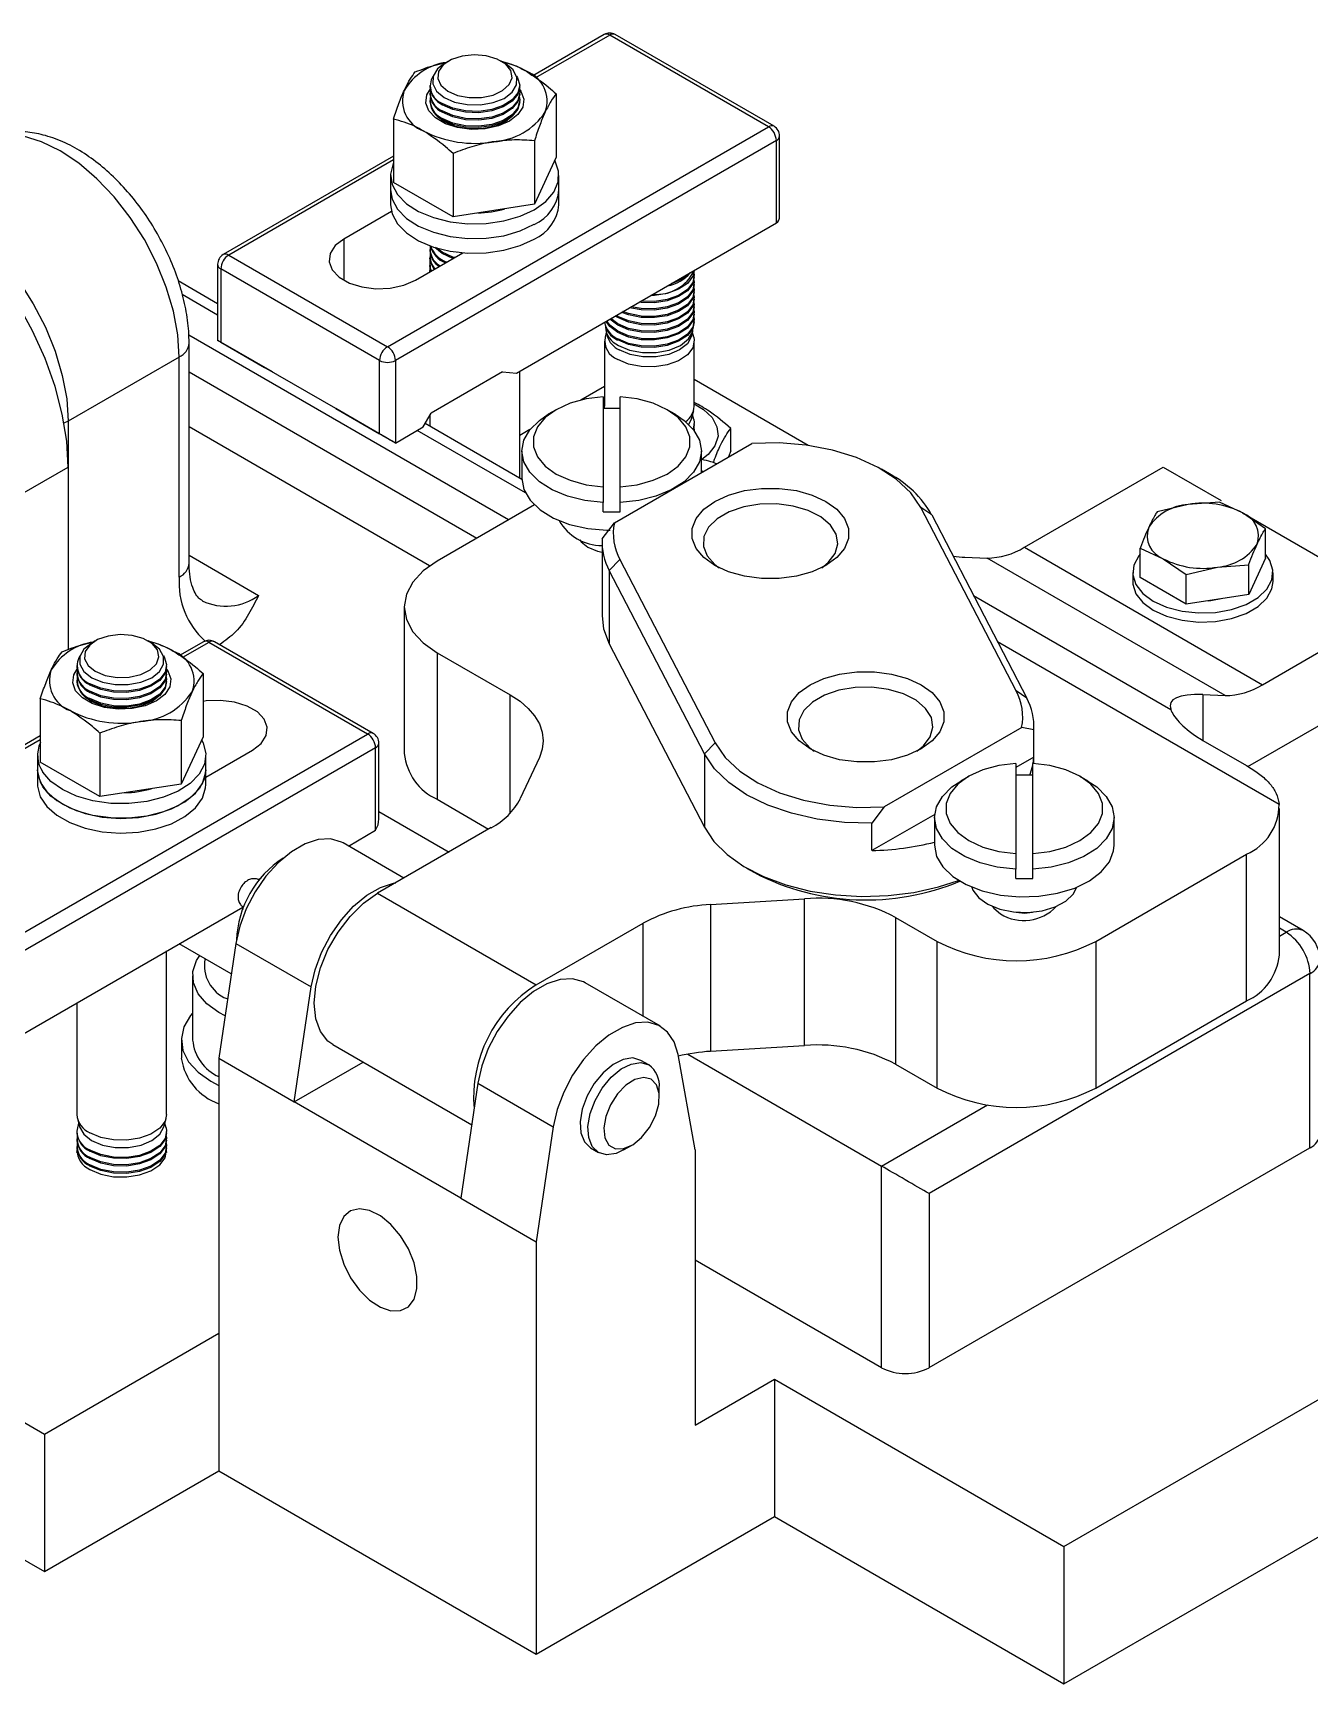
# Model space of a CAD drawing. Header units: millimetres. Extents: x 0 to 841, y 0 to 594.
# Drawn here: x 642.9 to 756.7, y 308.9 to 455.9 of the extents above; entities that cross this region are included whole.
import ezdxf

# ---------------------------------------------------------------- set-up
doc = ezdxf.new("R2010")
doc.units = ezdxf.units.MM

msp = doc.modelspace()

# ---------------------------------------------------------------- linework, layer by layer
at = {"color": 7, "linetype": 'Continuous', "lineweight": 25}
for p, q in [((693.81, 455.76), (687.45, 452.09)), ((708.45, 447.55), (694.31, 455.72)), ((708.95, 447.6), (694.81, 455.76)), ((679.94, 453.4), (679.61, 453.21)), ((684.97, 453.21), (684.64, 453.4)), ((685.03, 453.17), (684.97, 453.21)), ((678.29, 451.21), (678.29, 451.1)), ((678.29, 450.55), (678.29, 450.44)), ((686.29, 451.1), (686.29, 451.21)), ((686.29, 450.44), (686.29, 450.55)), ((689.54, 450.49), (689.54, 444.84)), ((678.29, 449.89), (678.29, 449.78)), ((686.29, 449.78), (686.29, 449.89)), ((674.51, 427.96), (708.45, 447.55)), ((675.04, 448.24), (675.04, 442.59)), ((709.16, 446.33), (675.22, 426.73)), ((687.6, 446.3), (687.6, 440.65)), ((709.16, 438.98), (709.16, 446.33)), ((709.45, 439.62), (709.45, 446.73)), ((675.04, 444.93), (659.87, 436.17)), ((680.35, 445.18), (680.35, 439.53)), ((689.54, 444.84), (687.6, 440.65)), ((674.79, 443.22), (674.79, 441.92)), ((689.79, 441.92), (689.79, 443.22)), ((674.79, 441.92), (674.79, 440.61)), ((680.35, 439.53), (675.04, 442.59)), ((689.79, 440.61), (689.79, 441.92)), ((674.86, 440), (670.62, 437.55)), ((687.6, 440.65), (680.35, 439.53)), ((685.99, 425.6), (709.16, 438.98)), ((679.39, 436.25), (678.72, 436.8)), ((679.39, 436.37), (678.87, 436.76)), ((659.37, 435.3), (659.37, 428.53)), ((660.37, 436.12), (674.51, 427.96)), ((676.99, 433.88), (681.23, 436.33)), ((678.29, 436.63), (678.29, 436.52)), ((678.29, 435.97), (678.29, 435.86)), ((678.29, 435.31), (678.29, 435.2)), ((681.17, 436.29), (680.78, 436.37)), ((659.37, 431.79), (655.86, 433.82)), ((673.8, 426.73), (659.66, 434.9)), ((659.66, 434.9), (659.66, 428.36)), ((678.29, 434.64), (678.32, 434.92)), ((678.29, 434.64), (678.29, 434.63)), ((701.85, 434.17), (701.85, 434.28)), ((701.85, 433.5), (701.85, 433.61)), ((701.85, 432.84), (701.85, 432.95)), ((701.85, 432.18), (701.85, 432.29)), ((701.85, 431.51), (701.85, 431.63)), ((701.85, 430.85), (701.85, 430.96)), ((695.02, 429.88), (694.33, 430.42)), ((695.02, 429.99), (694.4, 430.46)), ((695.02, 430.55), (694.79, 430.68)), ((695.02, 430.66), (694.88, 430.74)), ((701.85, 430.19), (701.85, 430.3)), ((685.29, 412.55), (656.8, 428.99)), ((656.83, 408.67), (656.83, 428.27)), ((659.66, 428.36), (663.55, 426.12)), ((664.26, 425.71), (659.66, 428.36)), ((693.85, 428.46), (693.85, 422.65)), ((694, 429.23), (693.89, 428.82)), ((693.98, 429.33), (694.09, 428.89)), ((701.6, 428.89), (701.71, 429.33)), ((701.8, 428.82), (701.69, 429.23)), ((701.85, 422.65), (701.85, 428.46)), ((655.95, 427.04), (646.05, 421.33)), ((655.95, 407.44), (655.95, 427.04)), ((673.8, 420.2), (673.8, 426.73)), ((675.22, 426.73), (675.22, 419.38)), ((669.91, 422.45), (663.55, 426.12)), ((663.55, 426.12), (664.26, 425.71)), ((664.26, 425.71), (664.26, 425.71)), ((684.76, 425.71), (678.4, 422.04)), ((684.76, 425.71), (685.99, 425.6)), ((686.29, 416.25), (686.29, 425.77)), ((712, 419.17), (701.85, 425.03)), ((693.85, 424.42), (691.75, 423.21)), ((693.74, 423.51), (693.74, 415.47)), ((695.24, 415.47), (695.24, 423.51)), ((669.91, 422.45), (673.8, 420.2)), ((670.62, 422.04), (669.91, 422.45)), ((675.22, 419.38), (670.62, 422.04)), ((677.69, 420.81), (678.4, 422.04)), ((689.54, 422.35), (688.83, 421.94)), ((693.74, 422.82), (693.85, 422.87)), ((693.86, 422.46), (693.85, 422.65)), ((700.14, 421.94), (699.44, 422.35)), ((701.6, 421.55), (701.8, 422.29)), ((675.22, 419.38), (677.69, 420.81)), ((686.49, 416.14), (677.87, 421.11)), ((678.29, 421.85), (678.29, 420.87)), ((687.2, 420.58), (686.29, 420.06)), ((701.8, 421.47), (701.69, 421.88)), ((701.85, 421.02), (701.77, 420.58)), ((701.85, 421.02), (701.85, 421.12)), ((705.09, 418.7), (705.09, 420.67)), ((694.73, 412.28), (706.97, 419.35)), ((686.49, 418.67), (686.49, 416.22)), ((702.49, 416.76), (702.49, 418.67)), ((705.09, 418.7), (704.9, 418.16)), ((634.74, 410.71), (646.05, 417.24)), ((646.05, 417.24), (646.05, 400.98)), ((719.24, 416.63), (718.53, 417.04)), ((731.26, 410.1), (743.63, 417.24)), ((743.63, 417.24), (748.8, 414.26)), ((693.74, 415.47), (693.74, 414.08)), ((695.24, 414.08), (695.24, 415.47)), ((687.6, 413.88), (678.93, 408.87)), ((693.74, 413.26), (693.74, 414.08)), ((695.24, 413.26), (695.24, 414.08)), ((730.52, 397.32), (722.04, 413.65)), ((723, 413), (722.04, 413.65)), ((745.87, 413.91), (743.08, 413.25)), ((748.66, 414.11), (745.87, 413.91)), ((750.7, 413.16), (748.66, 414.11)), ((693.64, 410.84), (694.73, 412.28)), ((723, 413), (731.48, 396.67)), ((752.74, 411.75), (750.7, 413.16)), ((750.71, 413.16), (764.84, 405)), ((752.74, 409.12), (752.74, 411.75)), ((693.63, 410.51), (693.63, 403.98)), ((694.26, 408.02), (695.22, 409)), ((695.22, 409), (703.7, 392.67)), ((725.95, 409.21), (727.93, 409.14)), ((749.14, 396.89), (727.93, 409.14)), ((731.26, 410.1), (752.47, 397.85)), ((741.59, 407.4), (741.59, 410.03)), ((741.59, 410.03), (743.63, 409.08)), ((743.63, 409.08), (745.67, 407.67)), ((752.74, 409.12), (751.25, 405.9)), ((702.75, 391.69), (694.26, 408.02)), ((694.26, 408.02), (694.26, 401.49)), ((740.92, 407.85), (740.92, 407.04)), ((745.67, 405.04), (741.59, 407.4)), ((745.67, 407.67), (748.46, 408.33)), ((745.67, 405.04), (745.67, 407.67)), ((748.46, 408.33), (751.25, 408.53)), ((751.25, 405.9), (751.25, 408.53)), ((753.42, 407.04), (753.42, 407.85)), ((751.25, 405.9), (745.67, 405.04)), ((676, 404.79), (676, 391.73)), ((752.47, 397.85), (764.84, 405)), ((648.47, 401.76), (648.15, 401.57)), ((653.5, 401.57), (653.17, 401.76)), ((658.1, 401.68), (655.98, 400.45)), ((672.74, 393.46), (658.6, 401.63)), ((673.24, 393.51), (659.1, 401.68)), ((694.26, 401.49), (702.75, 385.16)), ((678.93, 400.71), (685.45, 396.95)), ((678.93, 400.71), (678.93, 387.65)), ((646.82, 399.58), (646.82, 399.47)), ((646.82, 398.91), (646.82, 398.8)), ((654.82, 399.47), (654.82, 399.58)), ((654.82, 398.8), (654.82, 398.91)), ((658.07, 398.85), (658.07, 393.2)), ((646.82, 398.25), (646.82, 398.14)), ((654.82, 398.14), (654.82, 398.25)), ((731.48, 396.67), (730.52, 397.32)), ((751.18, 390.57), (764.84, 398.46)), ((751.18, 390.57), (764.84, 398.46)), ((643.57, 396.61), (643.57, 390.96)), ((747.17, 396.97), (749.14, 396.89)), ((656.13, 394.66), (656.13, 389.01)), ((732.11, 390.84), (732.11, 394.18)), ((643.57, 393.29), (624.16, 382.08)), ((638.8, 373.87), (672.74, 393.46)), ((648.88, 393.54), (648.88, 387.89)), ((658.07, 393.2), (656.13, 389.01)), ((673.74, 385.88), (673.74, 392.65)), ((702.75, 391.69), (703.7, 392.67)), ((731.02, 394.04), (718.77, 386.97)), ((732.1, 393.85), (731.02, 394.04)), ((732.1, 391.4), (732.1, 393.85)), ((747.17, 392.9), (751.05, 390.65)), ((673.45, 392.24), (639.51, 372.65)), ((643.32, 391.59), (643.32, 390.28)), ((658.32, 389.63), (662.49, 392.04)), ((658.32, 390.28), (658.32, 391.59)), ((673.45, 384.89), (673.45, 392.24)), ((688.04, 391.37), (686.34, 387.71)), ((702.75, 391.69), (702.75, 385.16)), ((732.1, 391.4), (730.51, 390.48)), ((732.04, 390.85), (732.1, 391.4)), ((643.32, 390.28), (643.32, 388.97)), ((648.88, 387.89), (643.57, 390.96)), ((658.32, 388.97), (658.32, 390.28)), ((726.31, 389.69), (725.6, 389.28)), ((730.51, 390.85), (730.51, 382.82)), ((732.01, 382.82), (732.01, 390.85)), ((736.91, 389.28), (736.21, 389.69)), ((656.13, 389.01), (648.88, 387.89)), ((678.93, 387.65), (683.52, 384.99)), ((718.77, 386.97), (717.68, 385.53)), ((753.98, 373.77), (753.98, 386.83)), ((549.18, 385.81), (643.93, 331.11)), ((673.74, 386.56), (679.99, 382.95)), ((723.27, 386.31), (717.68, 383.08)), ((717.68, 383.08), (717.68, 385.53)), ((723.26, 386.02), (723.26, 383.57)), ((739.26, 383.57), (739.26, 386.02)), ((671.02, 383.49), (673.45, 384.89)), ((683.75, 385.13), (673.63, 379.28)), ((675.97, 380.63), (670.56, 383.76)), ((730.51, 382.82), (730.51, 381.42)), ((732.01, 381.42), (732.01, 382.82)), ((737.62, 374.99), (751.05, 382.75)), ((751.05, 369.69), (751.05, 382.75)), ((706.51, 381.53), (707.21, 381.12)), ((730.51, 380.6), (730.51, 381.42)), ((732.01, 380.6), (732.01, 381.42)), ((663.21, 380.61), (663.02, 380.5)), ((639.51, 365.3), (661.61, 378.05)), ((661.61, 378.05), (661.61, 377.83)), ((673.63, 379.28), (687.77, 371.12)), ((703.3, 378.27), (711.66, 378.78)), ((703.3, 378.27), (703.3, 365.21)), ((711.66, 365.72), (711.66, 378.78)), ((687.77, 371.12), (697.29, 376.61)), ((719.78, 377.13), (723.48, 374.99)), ((719.78, 377.13), (719.78, 364.06)), ((756.09, 375.96), (753.98, 377.17)), ((723.48, 361.93), (723.48, 374.99)), ((737.62, 374.99), (737.62, 361.93)), ((549.18, 373.56), (643.93, 318.86)), ((654.82, 359.58), (654.82, 374.14)), ((660.59, 372.1), (655.95, 374.79)), ((660.99, 374.82), (659.48, 364.58)), ((660.99, 374.82), (667.71, 370.94)), ((756.71, 372.13), (722.77, 352.54)), ((756.71, 356.62), (756.71, 372.13)), ((657.14, 371.93), (657.14, 366.21)), ((666.2, 360.7), (667.71, 370.94)), ((698.84, 367.43), (692.12, 371.31)), ((646.82, 369.52), (646.82, 359.58)), ((737.62, 361.93), (751.05, 369.69)), ((656.14, 366.21), (656.14, 364.58)), ((669.63, 365.82), (682.02, 358.67)), ((701.91, 356.42), (700.4, 364.91)), ((701.27, 364.96), (718.53, 354.99)), ((703.3, 365.21), (711.66, 365.72)), ((659.48, 364.58), (659.48, 340.09)), ((659.48, 364.58), (666.2, 360.7)), ((666.2, 360.7), (672.34, 364.25)), ((697.8, 363.99), (697.09, 364.4)), ((719.78, 364.06), (723.48, 361.93)), ((734.79, 321.1), (808.33, 363.56)), ((658.78, 362.54), (659.48, 362.17)), ((682.56, 362.37), (681.05, 352.13)), ((682.56, 362.37), (689.28, 358.49)), ((698.73, 361.11), (698.73, 361.93)), ((681.05, 352.13), (666.2, 360.7)), ((646.87, 359.22), (647.07, 358.48)), ((646.98, 358.81), (646.87, 358.4)), ((654.57, 358.48), (654.78, 359.22)), ((654.78, 358.4), (654.66, 358.81)), ((646.82, 358.05), (646.82, 357.95)), ((646.82, 357.4), (646.82, 357.29)), ((654.82, 357.95), (654.82, 358.05)), ((654.82, 357.29), (654.82, 357.4)), ((689.28, 358.49), (687.77, 348.25)), ((646.82, 356.73), (646.82, 356.62)), ((654.79, 356.35), (654.82, 356.19)), ((654.82, 356.62), (654.82, 356.73)), ((692.59, 356.6), (693.3, 356.2)), ((695.55, 356.42), (696.25, 356.83)), ((701.91, 356.42), (701.91, 331.92)), ((722.77, 337.03), (756.71, 356.62)), ((718.53, 337.03), (718.53, 354.99)), ((734.79, 308.86), (815.4, 355.39)), ((681.05, 352.13), (687.77, 348.25)), ((722.77, 352.54), (722.77, 337.03)), ((687.77, 348.25), (687.77, 311.51)), ((701.91, 346.62), (718.53, 337.03)), ((643.93, 331.11), (659.48, 340.09)), ((659.48, 340.09), (659.48, 327.84)), ((701.91, 331.92), (708.98, 336)), ((708.98, 336), (734.79, 321.1)), ((708.98, 336), (708.98, 323.76)), ((643.93, 331.11), (643.93, 318.86)), ((643.93, 318.86), (659.48, 327.84)), ((659.48, 327.84), (687.77, 311.51)), ((687.77, 311.51), (708.98, 323.76)), ((708.98, 323.76), (734.79, 308.86)), ((734.79, 321.1), (734.79, 308.86))]:
    msp.add_line(p, q, dxfattribs=at)
at = {"color": 8, "linetype": 'Continuous', "lineweight": 25}
for p, q in [((694.31, 455.72), (687.71, 451.9)), ((675.04, 444.59), (660.37, 436.12)), ((670.62, 437.55), (670.62, 433.88)), ((659.37, 430.78), (656.21, 432.6)), ((656.83, 425.71), (682.46, 410.91)), ((646.05, 421.33), (645.68, 421.15)), ((646.05, 421.33), (646.05, 417.24)), ((678.26, 408.44), (656.83, 420.81)), ((686.8, 414.94), (677.16, 420.51)), ((702.62, 416.84), (702.49, 416.91)), ((656.83, 409.38), (663.02, 405.81)), ((726.74, 405.79), (744.3, 395.66)), ((658.6, 401.63), (656.24, 400.27)), ((753.96, 387.19), (728.88, 401.67)), ((685.45, 386.43), (685.45, 396.95)), ((747.17, 396.97), (747.17, 392.9)), ((643.57, 392.95), (624.66, 382.03)), ((697.29, 368.32), (697.29, 376.61)), ((754.59, 375.81), (753.98, 376.16)), ((753.98, 375.46), (754.59, 375.81)), ((718.53, 354.99), (727.96, 360.44))]:
    msp.add_line(p, q, dxfattribs=at)
at = {"color": 7, "linetype": 'Continuous', "lineweight": 25, "flags": 128}
for points in [[(679.61, 453.21), (678.96, 452.71), (678.57, 452.06), (678.54, 451.38), (678.87, 450.72), (679.55, 450.16), (680.49, 449.74), (681.61, 449.52), (682.79, 449.5), (683.92, 449.7), (684.9, 450.08), (685.62, 450.63), (686.01, 451.27), (686.04, 451.95), (685.7, 452.61), (685.03, 453.17), (685.03, 453.17)], [(679.88, 450.72), (680.76, 450.34), (681.8, 450.15), (682.89, 450.16), (683.92, 450.37), (684.77, 450.77), (685.35, 451.3), (685.61, 451.92), (685.5, 452.55), (685.04, 453.12), (684.29, 453.58), (683.31, 453.87), (682.23, 453.96), (681.16, 453.85), (680.2, 453.54), (679.48, 453.07), (679.05, 452.48), (678.98, 451.85), (679.27, 451.24), (679.88, 450.72)], [(686.01, 452.06), (686.1, 451.92), (686.29, 451.24), (686.13, 450.56), (685.62, 449.94), (684.82, 449.43), (683.8, 449.08), (682.64, 448.91), (681.45, 448.96), (680.33, 449.2), (679.39, 449.62)], [(686.24, 450.93), (686.39, 450.72), (686.65, 450.02), (686.56, 449.3), (686.13, 448.63), (685.38, 448.05), (684.39, 447.62), (683.22, 447.37), (681.98, 447.32), (680.76, 447.47), (679.67, 447.82), (678.79, 448.33), (678.19, 448.96), (677.92, 449.66), (678.01, 450.38), (678.34, 450.93)], [(686.29, 451.1), (686.13, 450.45), (685.62, 449.83), (684.82, 449.32), (683.8, 448.97), (682.64, 448.8), (681.45, 448.85), (680.33, 449.09), (679.39, 449.51)], [(686.26, 450.83), (686.29, 450.58), (686.13, 449.9), (685.62, 449.28), (684.82, 448.77), (683.8, 448.41), (682.64, 448.25), (681.45, 448.29), (680.33, 448.54), (679.39, 448.96)], [(686.29, 450.44), (686.13, 449.79), (685.62, 449.17), (684.82, 448.65), (683.8, 448.3), (682.64, 448.14), (681.45, 448.18), (680.33, 448.43), (679.39, 448.85)], [(686.26, 450.17), (686.29, 449.92), (686.13, 449.24), (685.62, 448.61), (684.82, 448.1), (683.8, 447.75), (682.64, 447.59), (681.45, 447.63), (680.33, 447.87), (679.39, 448.3)], [(678.79, 448.66), (678.85, 448.58), (679.56, 448.02), (680.54, 447.61), (681.69, 447.4), (682.89, 447.4), (684.04, 447.61), (685.01, 448.02), (685.72, 448.58), (685.79, 448.66)], [(686.29, 449.78), (686.13, 449.13), (685.62, 448.5), (684.82, 447.99), (683.8, 447.64), (682.64, 447.48), (681.45, 447.52), (680.33, 447.76), (679.39, 448.19)], [(675.04, 444.33), (675.01, 444.27), (674.79, 443.34), (674.92, 442.41), (675.4, 441.51), (676.2, 440.7), (677.28, 440), (678.6, 439.46), (680.09, 439.09), (681.68, 438.91), (683.3, 438.93), (684.88, 439.16), (686.33, 439.58), (687.59, 440.16)], [(687.59, 440.16), (688.61, 440.89), (689.33, 441.73), (689.72, 442.64), (689.76, 443.58), (689.46, 444.5), (689.42, 444.57)], [(646.05, 417.24), (645.92, 419.54), (645.53, 421.95), (644.88, 424.43), (643.99, 426.92), (642.88, 429.38), (641.56, 431.77), (640.06, 434.04), (638.41, 436.15), (636.64, 438.06), (634.78, 439.74), (632.87, 441.14), (630.94, 442.26), (629.03, 443.06), (627.17, 443.53), (625.4, 443.66), (623.75, 443.46), (622.25, 442.92), (621.91, 442.73)], [(674.79, 441.92), (674.92, 441.1), (675.4, 440.21), (676.2, 439.39), (677.28, 438.7), (678.6, 438.15), (680.09, 437.78), (681.68, 437.6), (683.3, 437.63), (684.88, 437.85), (686.33, 438.27), (687.59, 438.86)], [(674.79, 441.92), (674.92, 441.1), (675.4, 440.21), (676.2, 439.39), (677.28, 438.7), (678.6, 438.15), (680.09, 437.78), (681.68, 437.6), (683.3, 437.63), (684.88, 437.85), (686.33, 438.27), (687.59, 438.86)], [(674.79, 440.61), (674.92, 439.8), (675.4, 438.9), (676.2, 438.09), (677.28, 437.39), (678.6, 436.84), (680.09, 436.47), (681.68, 436.3), (683.3, 436.32), (684.88, 436.55), (686.33, 436.96), (687.59, 437.55)], [(670.62, 437.55), (669.85, 436.96), (669.41, 436.27), (669.31, 435.53), (669.59, 434.81), (670.2, 434.16), (671.11, 433.63), (672.23, 433.28), (673.48, 433.12), (674.76, 433.17), (675.96, 433.43), (676.99, 433.88)], [(678.68, 434.86), (678.34, 435.48), (678.29, 435.86)], [(678.43, 434.71), (678.34, 434.93), (678.32, 435.58)], [(680.48, 435.9), (680.33, 435.94), (679.39, 436.37)], [(680.36, 435.82), (680.33, 435.83), (679.39, 436.25)], [(678.39, 434.69), (678.34, 434.82), (678.29, 435.2)], [(701.82, 433.89), (701.84, 433.7), (701.71, 433.02), (701.23, 432.39), (700.45, 431.86), (699.44, 431.5), (698.29, 431.32), (697.1, 431.35), (696.22, 431.51)], [(701.85, 434.17), (701.71, 433.57), (701.23, 432.94), (700.45, 432.42), (699.44, 432.05), (698.29, 431.87), (697.1, 431.9), (696.93, 431.92)], [(701.82, 434.55), (701.84, 434.36), (701.71, 433.68), (701.23, 433.05), (700.45, 432.53), (699.44, 432.16), (698.29, 431.98), (697.1, 432.01), (697.09, 432.01)], [(701.84, 434.75), (701.71, 434.23), (701.23, 433.6), (700.45, 433.08), (699.44, 432.71), (698.29, 432.53), (697.98, 432.52)], [(701.82, 432.56), (701.84, 432.37), (701.71, 431.69), (701.23, 431.06), (700.45, 430.54), (699.44, 430.17), (698.29, 429.99), (697.1, 430.02), (695.98, 430.25), (695.02, 430.66)], [(701.85, 432.84), (701.71, 432.24), (701.23, 431.61), (700.45, 431.09), (699.44, 430.72), (698.29, 430.55), (697.1, 430.57), (695.98, 430.8), (695.38, 431.02)], [(701.82, 433.23), (701.84, 433.04), (701.71, 432.35), (701.23, 431.72), (700.45, 431.2), (699.44, 430.83), (698.29, 430.66), (697.1, 430.68), (695.98, 430.91), (695.49, 431.09)], [(701.85, 433.5), (701.71, 432.91), (701.23, 432.28), (700.45, 431.75), (699.44, 431.39), (698.29, 431.21), (697.1, 431.23), (696.08, 431.43)], [(701.85, 432.18), (701.71, 431.58), (701.23, 430.95), (700.45, 430.43), (699.44, 430.06), (698.29, 429.88), (697.1, 429.91), (695.98, 430.14), (695.02, 430.55)], [(701.82, 431.9), (701.84, 431.71), (701.71, 431.03), (701.23, 430.4), (700.45, 429.88), (699.44, 429.51), (698.29, 429.33), (697.1, 429.36), (695.98, 429.58), (695.02, 429.99)], [(701.85, 431.51), (701.71, 430.92), (701.23, 430.29), (700.45, 429.76), (699.44, 429.4), (698.29, 429.22), (697.1, 429.25), (695.98, 429.47), (695.02, 429.88)], [(701.82, 431.24), (701.84, 431.05), (701.71, 430.36), (701.23, 429.73), (700.45, 429.21), (699.44, 428.85), (698.29, 428.67), (697.1, 428.69), (695.98, 428.92), (695.02, 429.33)], [(701.85, 430.85), (701.71, 430.25), (701.23, 429.62), (700.45, 429.1), (699.44, 428.74), (698.29, 428.56), (697.1, 428.58), (695.98, 428.81), (695.02, 429.22)], [(695.02, 429.22), (694.31, 429.77), (694, 430.22)], [(695.02, 429.33), (694.31, 429.88), (694.04, 430.25)], [(701.82, 430.58), (701.84, 430.39), (701.71, 429.7), (701.23, 429.07), (700.45, 428.55), (699.44, 428.18), (698.29, 428.01), (697.1, 428.03), (695.98, 428.26), (695.02, 428.67)], [(701.85, 430.19), (701.71, 429.59), (701.23, 428.96), (700.45, 428.44), (699.44, 428.07), (698.29, 427.89), (697.1, 427.92), (695.98, 428.15), (695.02, 428.56)], [(695.08, 428.08), (696.07, 427.66), (697.23, 427.44), (698.46, 427.44), (699.62, 427.66), (700.61, 428.08), (701.33, 428.65), (701.71, 429.32), (701.76, 429.72)], [(701.8, 428.82), (701.84, 428.55), (701.71, 427.87), (701.23, 427.24), (700.45, 426.71), (699.44, 426.35), (698.29, 426.17), (697.1, 426.2), (695.98, 426.42), (695.02, 426.83)], [(701.6, 428.89), (701.6, 428.89), (701.23, 428.23), (700.53, 427.68), (699.57, 427.28), (698.44, 427.06), (697.25, 427.06), (696.12, 427.28), (695.16, 427.68)], [(693.74, 423.51), (692.2, 423.31), (690.78, 422.92), (689.55, 422.35), (688.57, 421.65), (687.88, 420.83), (687.53, 419.94), (687.53, 419.04), (687.88, 418.15), (688.57, 417.33), (689.55, 416.62), (690.78, 416.06), (692.2, 415.67), (693.74, 415.47)], [(695.24, 415.47), (696.77, 415.67), (698.19, 416.06), (699.42, 416.62), (700.41, 417.33), (701.09, 418.15), (701.44, 419.04), (701.44, 419.94), (701.09, 420.83), (700.41, 421.65), (699.42, 422.35), (698.19, 422.92), (696.77, 423.31), (695.24, 423.51)], [(701.85, 422.87), (702.67, 422.38), (703.43, 421.65), (703.87, 420.83), (703.96, 419.98), (703.69, 419.14), (703.09, 418.37), (702.52, 417.91)], [(693.74, 414.08), (692.08, 414.27), (690.54, 414.66), (689.17, 415.22), (688.04, 415.94), (687.19, 416.78), (686.66, 417.71), (686.49, 418.67), (686.66, 419.64), (687.19, 420.56), (688.04, 421.4), (688.83, 421.94)], [(700.14, 421.94), (700.94, 421.4), (701.78, 420.56), (702.31, 419.64), (702.49, 418.67), (702.31, 417.71), (701.78, 416.78), (700.94, 415.94), (699.8, 415.22), (698.43, 414.66), (696.89, 414.27), (695.24, 414.08)], [(701.35, 421.04), (701.6, 421.54), (701.6, 421.55)], [(701.8, 421.47), (701.84, 421.2), (701.75, 420.61)], [(701.82, 420.74), (701.84, 420.55), (701.85, 420.46)], [(722.04, 413.65), (721.13, 414.96), (719.85, 416.16), (718.22, 417.21), (716.31, 418.08), (714.15, 418.75), (711.83, 419.19), (709.42, 419.39), (706.97, 419.35)], [(686.49, 416.22), (686.67, 415.23), (687.23, 414.28), (688.12, 413.43), (689.31, 412.7), (690.74, 412.14), (692.35, 411.77), (694.05, 411.61), (694.34, 411.61)], [(713.58, 408.47), (712.35, 407.9), (710.94, 407.51), (709.41, 407.31), (707.84, 407.31), (706.32, 407.51), (704.9, 407.9), (703.68, 408.47), (702.7, 409.18), (702.02, 409.99), (701.67, 410.87), (701.67, 411.78), (702.02, 412.66), (702.7, 413.48), (703.68, 414.18), (704.9, 414.75), (706.32, 415.14), (707.84, 415.34), (709.41, 415.34), (710.94, 415.14), (712.35, 414.75), (713.58, 414.18), (714.56, 413.48), (715.24, 412.66), (715.58, 411.78), (715.58, 410.87), (715.24, 409.99), (714.56, 409.18), (713.58, 408.47)], [(713.2, 408.26), (713.79, 408.75), (714.39, 409.54), (714.63, 410.4), (714.48, 411.26), (713.97, 412.08), (713.13, 412.8), (712, 413.37), (710.66, 413.77), (709.19, 413.96), (707.69, 413.93), (706.25, 413.69), (704.95, 413.25), (703.89, 412.63), (703.12, 411.88), (702.7, 411.05), (702.66, 410.18), (702.98, 409.34), (703.67, 408.56), (704.06, 408.26)], [(691.65, 410.76), (691.77, 410.59), (692.37, 410.1)], [(678.93, 408.87), (677.69, 408), (676.76, 407), (676.19, 405.92), (676, 404.79), (676.19, 403.67), (676.76, 402.58), (677.69, 401.59), (678.93, 400.71)], [(692.37, 410.1), (693.22, 409.75), (693.63, 409.66)], [(741.59, 409.48), (741.47, 409.33), (741.02, 408.5), (740.93, 407.64), (741.2, 406.78), (741.82, 405.99), (742.75, 405.3)], [(742.75, 405.3), (743.93, 404.77), (745.31, 404.41), (746.79, 404.25), (748.29, 404.3), (749.73, 404.56), (751.02, 405.01), (752.09, 405.63), (752.87, 406.37), (753.31, 407.2), (753.4, 408.07), (753.13, 408.93), (752.74, 409.48)], [(740.92, 407.04), (740.93, 406.82), (741.2, 405.96), (741.82, 405.17), (742.75, 404.49), (743.93, 403.95), (745.31, 403.59), (746.79, 403.44), (748.29, 403.49), (749.73, 403.75), (751.02, 404.2), (752.09, 404.81), (752.87, 405.56), (753.31, 406.39), (753.42, 407.04)], [(747.63, 405.34), (747.89, 405.37), (748.94, 405.55)], [(693.63, 403.98), (693.76, 402.82), (694.26, 401.49)], [(648.15, 401.57), (647.45, 401.02), (647.08, 400.37), (647.08, 399.69), (647.45, 399.04), (648.15, 398.48), (649.1, 398.08), (650.23, 397.87), (651.41, 397.87), (652.54, 398.08), (653.5, 398.48), (654.2, 399.04), (654.56, 399.69), (654.56, 400.37), (654.2, 401.02), (653.5, 401.57), (653.5, 401.57)], [(648.47, 399.05), (649.36, 398.68), (650.41, 398.5), (651.5, 398.53), (652.52, 398.76), (653.36, 399.17), (653.92, 399.71), (654.14, 400.33), (654.01, 400.95), (653.53, 401.52), (652.75, 401.97), (651.77, 402.24), (650.69, 402.32), (649.61, 402.19), (648.67, 401.87), (647.97, 401.39), (647.57, 400.8), (647.52, 400.17), (647.84, 399.56), (648.47, 399.05)], [(654.55, 400.42), (654.6, 400.34), (654.82, 399.66), (654.69, 398.98), (654.21, 398.35), (653.43, 397.83), (652.42, 397.46), (651.27, 397.28), (650.08, 397.31), (648.95, 397.54), (647.99, 397.94)], [(654.77, 399.29), (654.92, 399.08), (655.19, 398.38), (655.1, 397.66), (654.66, 396.99), (653.92, 396.41), (652.92, 395.98), (651.75, 395.73), (650.51, 395.68), (649.29, 395.83), (648.2, 396.18), (647.32, 396.69), (646.72, 397.32), (646.46, 398.02), (646.55, 398.74), (646.88, 399.29)], [(654.82, 399.47), (654.69, 398.87), (654.21, 398.24), (653.43, 397.72), (652.42, 397.35), (651.27, 397.17), (650.08, 397.2), (648.95, 397.42), (647.99, 397.83)], [(654.79, 399.19), (654.82, 399), (654.69, 398.32), (654.21, 397.69), (653.43, 397.16), (652.42, 396.8), (651.27, 396.62), (650.08, 396.65), (648.95, 396.87), (647.99, 397.28)], [(654.82, 398.8), (654.69, 398.21), (654.21, 397.58), (653.43, 397.05), (652.42, 396.69), (651.27, 396.51), (650.08, 396.53), (648.95, 396.76), (647.99, 397.17)], [(654.79, 398.53), (654.82, 398.34), (654.69, 397.65), (654.21, 397.02), (653.43, 396.5), (652.42, 396.13), (651.27, 395.96), (650.08, 395.98), (648.95, 396.21), (647.99, 396.62)], [(722.06, 392.14), (720.84, 391.58), (719.43, 391.18), (717.9, 390.98), (716.33, 390.98), (714.8, 391.18), (713.39, 391.58), (712.16, 392.14), (711.19, 392.85), (710.51, 393.66), (710.16, 394.54), (710.16, 395.45), (710.51, 396.33), (711.19, 397.15), (712.16, 397.85), (713.39, 398.42), (714.8, 398.81), (716.33, 399.01), (717.9, 399.01), (719.43, 398.81), (720.84, 398.42), (722.06, 397.85), (723.04, 397.15), (723.72, 396.33), (724.07, 395.45), (724.07, 394.54), (723.72, 393.66), (723.04, 392.85), (722.06, 392.14)], [(647.32, 397.02), (647.39, 396.95), (648.1, 396.38), (649.07, 395.97), (650.22, 395.76), (651.43, 395.76), (652.57, 395.97), (653.55, 396.38), (654.26, 396.95), (654.32, 397.02)], [(654.82, 398.14), (654.69, 397.54), (654.21, 396.91), (653.43, 396.39), (652.42, 396.02), (651.27, 395.85), (650.08, 395.87), (648.95, 396.1), (647.99, 396.51)], [(721.68, 391.94), (722.28, 392.42), (722.88, 393.21), (723.11, 394.07), (722.97, 394.94), (722.46, 395.75), (721.61, 396.47), (720.49, 397.05), (719.15, 397.44), (717.68, 397.63), (716.18, 397.6), (714.73, 397.36), (713.44, 396.92), (712.37, 396.3), (711.61, 395.56), (711.19, 394.72), (711.14, 393.85), (711.47, 393.01), (712.15, 392.23), (712.54, 391.94)], [(662.49, 392.04), (663.26, 392.63), (663.7, 393.32), (663.8, 394.06), (663.52, 394.78), (662.91, 395.43), (662, 395.95), (660.88, 396.31), (659.63, 396.46), (658.35, 396.41), (658.07, 396.37)], [(685.45, 396.95), (686.32, 396.38), (687.04, 395.75), (687.62, 395.07), (688.04, 394.36), (688.3, 393.62), (688.38, 392.86), (688.3, 392.11), (688.04, 391.37)], [(657.95, 392.93), (658.09, 392.65), (658.32, 391.72), (658.19, 390.79), (657.72, 389.89), (656.93, 389.07), (655.85, 388.38), (654.54, 387.83), (653.05, 387.45), (651.46, 387.27), (649.84, 387.29), (648.26, 387.52), (646.81, 387.93), (645.54, 388.51), (644.52, 389.24), (643.79, 390.08)], [(703.7, 392.67), (704.61, 391.36), (705.89, 390.16), (707.52, 389.11), (709.44, 388.24), (711.59, 387.57), (713.91, 387.13), (716.33, 386.93), (718.77, 386.97)], [(717.68, 385.53), (715.22, 385.59), (712.8, 385.89), (710.51, 386.41), (708.39, 387.14), (706.51, 388.06), (704.91, 389.14), (703.65, 390.37), (702.75, 391.69)], [(643.32, 390.28), (643.33, 390.12), (643.56, 389.19), (644.14, 388.32), (645.03, 387.53), (646.19, 386.88), (647.56, 386.38), (649.09, 386.07), (650.7, 385.95), (652.31, 386.04), (653.86, 386.32), (655.26, 386.79), (656.46, 387.42), (657.39, 388.19), (658.01, 389.05), (658.3, 389.97), (658.32, 390.28)], [(643.79, 388.77), (643.4, 389.68), (643.32, 390.28)], [(658.32, 390.28), (658.19, 389.48), (657.72, 388.58), (656.93, 387.77), (655.85, 387.07), (654.54, 386.52), (653.05, 386.15), (651.46, 385.97), (649.84, 385.99), (648.26, 386.21), (646.81, 386.62), (645.54, 387.21), (644.52, 387.93), (643.79, 388.77)], [(730.51, 390.85), (728.97, 390.65), (727.55, 390.26), (726.32, 389.7), (725.34, 388.99), (724.65, 388.17), (724.3, 387.29), (724.3, 386.38), (724.65, 385.49), (725.34, 384.68), (726.32, 383.97), (727.55, 383.4), (728.97, 383.01), (730.51, 382.82)], [(731.74, 389.81), (731.8, 389.98), (732.01, 390.69)], [(732.01, 382.82), (733.54, 383.01), (734.96, 383.4), (736.19, 383.97), (737.18, 384.68), (737.86, 385.49), (738.21, 386.38), (738.21, 387.29), (737.86, 388.17), (737.18, 388.99), (736.19, 389.7), (734.96, 390.26), (733.54, 390.65), (732.01, 390.85)], [(643.32, 388.97), (643.33, 388.81), (643.56, 387.88), (644.14, 387.01), (645.03, 386.23), (646.19, 385.57), (647.56, 385.08), (649.09, 384.76), (650.7, 384.64), (652.31, 384.73), (653.86, 385.01), (655.26, 385.48), (656.46, 386.12), (657.39, 386.88), (658.01, 387.75), (658.3, 388.67), (658.32, 388.97)], [(730.51, 381.42), (728.85, 381.61), (727.31, 382), (725.94, 382.57), (724.81, 383.28), (723.96, 384.13), (723.43, 385.05), (723.26, 386.02), (723.43, 386.98), (723.96, 387.91), (724.81, 388.75), (725.6, 389.28)], [(736.91, 389.28), (737.71, 388.75), (738.55, 387.91), (739.08, 386.98), (739.26, 386.02), (739.08, 385.05), (738.55, 384.13), (737.71, 383.28), (736.57, 382.57), (735.2, 382), (733.66, 381.61), (732.01, 381.42)], [(670.56, 383.76), (670.4, 383.84), (669.43, 384.12), (668.34, 384.06), (667.16, 383.67), (665.95, 382.98), (664.78, 382), (663.68, 380.79), (662.71, 379.41), (661.92, 377.9), (661.34, 376.35), (660.99, 374.82)], [(702.75, 385.16), (703.6, 383.89), (704.78, 382.72), (706.27, 381.67), (708.02, 380.76), (710, 380.02), (712.16, 379.48), (714.43, 379.13), (716.77, 378.99), (719.12, 379.07), (721.42, 379.35), (723.62, 379.85), (725.39, 380.43)], [(723.26, 383.57), (723.44, 382.57), (724, 381.63), (724.89, 380.77), (726.08, 380.05), (727.51, 379.49), (729.12, 379.12), (730.82, 378.96), (732.55, 379.01), (734.22, 379.28), (735.75, 379.74), (737.06, 380.39), (738.11, 381.19), (738.84, 382.09), (739.21, 383.07), (739.26, 383.57)], [(667.71, 370.94), (668.06, 372.47), (668.64, 374.02), (669.43, 375.53), (670.4, 376.92), (671.49, 378.13), (672.67, 379.1), (673.88, 379.79), (675.05, 380.18), (675.24, 380.21)], [(726.58, 379.82), (726.68, 379.56), (727.2, 378.88), (728.01, 378.3), (729.07, 377.87), (730.29, 377.62), (731.58, 377.57), (732.85, 377.72), (734, 378.06), (734.94, 378.57), (735.61, 379.21), (735.93, 379.82)], [(669.63, 365.82), (669.2, 366.12), (668.53, 366.97), (668.11, 368.11), (667.97, 369.48), (668.11, 371.02), (668.53, 372.64), (669.2, 374.27), (670.1, 375.82), (671.17, 377.22), (672.37, 378.39), (673.63, 379.28)], [(728.42, 378.1), (728.54, 377.94), (729.13, 377.44)], [(730.54, 377.59), (731.26, 377.51), (731.97, 377.59)], [(660.04, 368.37), (659.48, 368.66), (658.4, 369.44), (657.63, 370.33), (657.21, 371.3), (657.17, 372.3), (657.49, 373.28), (657.78, 373.73)], [(692.12, 371.31), (691.96, 371.39), (691, 371.67), (689.9, 371.61), (688.72, 371.22), (687.52, 370.53), (686.34, 369.55), (685.25, 368.34), (684.28, 366.96), (683.49, 365.45), (682.91, 363.9), (682.56, 362.37)], [(657.14, 368.59), (656.96, 368.38), (656.37, 367.39), (656.14, 366.34), (656.28, 365.29), (656.78, 364.28), (657.63, 363.35), (658.78, 362.54)], [(700.4, 364.91), (700.06, 366.04), (699.47, 366.92), (698.68, 367.51), (697.72, 367.79), (696.62, 367.73), (695.44, 367.34), (694.24, 366.65), (693.06, 365.68), (691.96, 364.47), (691, 363.08), (690.21, 361.57), (689.62, 360.02), (689.28, 358.49)], [(697.09, 364.4), (696.36, 364.61), (695.52, 364.48), (694.61, 364.04), (693.73, 363.3), (692.93, 362.34), (692.29, 361.23), (691.86, 360.06), (691.67, 358.93), (691.73, 357.93), (692.05, 357.13), (692.59, 356.6), (692.59, 356.6)], [(695.55, 356.42), (694.87, 356.11), (694.02, 355.99), (693.3, 356.2), (692.75, 356.72), (692.44, 357.52), (692.37, 358.52), (692.57, 359.66), (693, 360.82), (693.64, 361.93), (694.44, 362.89), (695.32, 363.63), (696.22, 364.07), (697.07, 364.2), (697.8, 363.99), (697.8, 363.99)], [(698, 362.72), (697.34, 362.88), (696.56, 362.7), (695.75, 362.19), (694.99, 361.41), (694.37, 360.44), (693.95, 359.39), (693.78, 358.38), (693.88, 357.5), (694.24, 356.86), (694.82, 356.53), (695.55, 356.54), (696.36, 356.89), (697.15, 357.54), (697.85, 358.43), (698.38, 359.45), (698.68, 360.5), (698.71, 361.46), (698.48, 362.22), (698, 362.72)], [(654.82, 359.58), (654.69, 358.98), (654.21, 358.35), (653.43, 357.83), (652.42, 357.46), (651.27, 357.28), (650.08, 357.31), (648.95, 357.54), (647.99, 357.95)], [(647.07, 358.48), (647.07, 358.47), (647.44, 357.82), (648.14, 357.26), (649.1, 356.86), (650.23, 356.65), (651.42, 356.65), (652.55, 356.86), (653.51, 357.26), (654.21, 357.82), (654.57, 358.47), (654.57, 358.48)], [(654.78, 358.4), (654.82, 358.13), (654.69, 357.45), (654.21, 356.82), (653.43, 356.3), (652.42, 355.93), (651.27, 355.75), (650.08, 355.78), (648.95, 356.01), (647.99, 356.41)], [(654.82, 357.95), (654.69, 357.35), (654.21, 356.72), (653.43, 356.2), (652.42, 355.83), (651.27, 355.65), (650.08, 355.68), (648.95, 355.91), (647.99, 356.32)], [(654.79, 357.67), (654.82, 357.48), (654.69, 356.8), (654.21, 356.17), (653.43, 355.65), (652.42, 355.28), (651.27, 355.1), (650.08, 355.13), (648.95, 355.35), (647.99, 355.76)], [(646.83, 356.19), (646.85, 356.33), (646.85, 356.35)], [(654.82, 357.29), (654.69, 356.69), (654.21, 356.06), (653.43, 355.54), (652.42, 355.17), (651.27, 354.99), (650.08, 355.02), (648.95, 355.24), (647.99, 355.65)], [(654.79, 357.01), (654.82, 356.82), (654.69, 356.14), (654.21, 355.5), (653.43, 354.98), (652.42, 354.62), (651.27, 354.44), (650.08, 354.46), (648.95, 354.69), (647.99, 355.1)], [(654.82, 356.62), (654.69, 356.02), (654.21, 355.39), (653.43, 354.87), (652.42, 354.51), (651.27, 354.33), (650.08, 354.35), (648.95, 354.58), (647.99, 354.99)], [(647.99, 354.68), (648.95, 354.27), (650.08, 354.04), (651.27, 354.02), (652.42, 354.2), (653.43, 354.56), (654.21, 355.08), (654.69, 355.71), (654.82, 356.4), (654.81, 356.47)], [(670.09, 348.66), (670.22, 347.48), (670.61, 346.24), (671.21, 345.03), (672, 343.93), (672.91, 343.04), (673.87, 342.41), (674.81, 342.09), (675.67, 342.11), (676.37, 342.46), (676.87, 343.12), (677.13, 344.04), (677.13, 345.15), (676.87, 346.37), (676.37, 347.61), (675.67, 348.78), (674.81, 349.78), (673.87, 350.55), (672.91, 351.03), (672, 351.18), (671.21, 351), (670.61, 350.49), (670.22, 349.69), (670.09, 348.66)]]:
    msp.add_lwpolyline(points, dxfattribs=at)
at = {"color": 8, "linetype": 'Continuous', "lineweight": 25, "flags": 128}
for points in [[(655.95, 427.04), (655.82, 429.03), (655.43, 431.13), (654.79, 433.27), (653.92, 435.41), (652.84, 437.5), (651.58, 439.47), (650.16, 441.3), (648.62, 442.92), (647, 444.3), (645.34, 445.41), (643.68, 446.22), (642.06, 446.71), (640.53, 446.86), (639.11, 446.67), (637.84, 446.16)], [(633.8, 440.5), (635.44, 439.7), (637.1, 438.59), (638.72, 437.21), (640.26, 435.58), (641.68, 433.76), (642.94, 431.78), (644.02, 429.7), (644.89, 427.55), (645.53, 425.41), (645.92, 423.32), (646.05, 421.33)]]:
    msp.add_lwpolyline(points, dxfattribs=at)
at = {"color": 7, "linetype": 'Continuous', "lineweight": 25}
for centre, radius, start, end in [((694.31, 454.9), 1, 60.0027, 119.9973), ((680.5, 448.1), 5.24, 98.184, 148.9306), ((683.02, 445.61), 7.9, 60.6917, 76.8058), ((680, 451.19), 1.68, 148.6569, 248.8974), ((685.87, 449.82), 2.86, 340.539, 69.2579), ((678.7, 449.86), 2.86, 160.539, 249.2579), ((680.2, 451.25), 1.91, 184.3051, 245.1214), ((680.2, 450.59), 1.91, 184.3051, 245.1214), ((680.13, 450.63), 1.83, 173.7734, 246.0247), ((680.13, 449.97), 1.83, 173.7734, 246.0247), ((680.2, 449.92), 1.91, 184.3051, 245.1214), ((683.62, 452.14), 5.93, 273.4335, 326.5611), ((682.28, 456.05), 9.98, 242.6428, 279.7711), ((707.62, 446.26), 1.54, 2.6055, 57.3945), ((708.45, 446.73), 1, 0, 60.0027), ((686.09, 442.25), 3.71, 293.8101, 354.8697), ((682.35, 449.15), 9.28, 271.258, 286.3281), ((686.09, 440.94), 3.71, 293.8101, 354.8697), ((680.52, 437.57), 2.3, 195.9214, 248.5975), ((680.06, 436.69), 1.76, 172.0088, 240.8642), ((680.6, 437.76), 2.41, 200.0883, 250.2854), ((660.37, 435.3), 1, 119.9973, 180), ((661.2, 434.83), 1.54, 122.6055, 177.3945), ((680.09, 436.64), 1.81, 183.6355, 237.5181), ((679.9, 436), 1.6, 171.3156, 224.0666), ((698.5, 436.29), 3.67, 264.9277, 335.0669), ((698.79, 436.9), 3.58, 280.7902, 319.0855), ((698.83, 437.06), 3.6, 286.5542, 313.4404), ((695.84, 430.51), 2.02, 190.531, 245.9204), ((695.81, 430.37), 1.98, 186.7112, 246.3094), ((695.82, 429.82), 1.89, 183.0392, 246.9545), ((675.34, 426.66), 1.54, 122.6055, 177.3945), ((673.68, 426.66), 1.54, 2.6055, 57.3945), ((695.64, 428.49), 1.77, 169.4894, 249.5377), ((695.98, 429.48), 1.98, 197.1894, 245.4368), ((674.51, 428.1), 1.54, 242.6097, 297.3903), ((694.49, 408.64), 13.83, 86.8923, 93.1077), ((699.99, 422.8), 1.86, 305.8671, 355.3498), ((714.82, 408.3), 9.43, 29.8731, 62.0679), ((694.49, 427.07), 13.83, 266.8923, 273.1077), ((746.14, 409.35), 4.56, 93.4335, 146.5611), ((747.17, 406.34), 7.68, 62.6428, 99.7711), ((693.6, 414.6), 4.34, 209.311, 270.4313), ((699.51, 411.32), 4.88, 168.6919, 208.394), ((744.41, 411.13), 2.2, 160.539, 249.2579), ((749.92, 411.1), 2.2, 340.539, 69.2579), ((698.94, 410.53), 5.31, 176.7125, 208.1975), ((748.19, 412.89), 4.56, 273.4335, 326.5611), ((727.91, 415.45), 6.31, 270.1691, 302.0268), ((747.16, 415.9), 7.68, 242.6428, 279.7711), ((649.04, 396.47), 5.24, 98.184, 148.9306), ((651.55, 393.97), 7.9, 60.6917, 76.8058), ((658.6, 400.81), 1, 60.0027, 119.9973), ((648.56, 399.55), 1.7, 149.2414, 250.5671), ((654.41, 398.18), 2.86, 340.539, 69.2579), ((647.24, 398.22), 2.86, 160.539, 249.2579), ((648.78, 399.63), 1.96, 184.8256, 246.4945), ((648.78, 398.97), 1.96, 184.8256, 246.4945), ((648.63, 398.96), 1.79, 172.5228, 249.2921), ((648.63, 398.29), 1.79, 172.5228, 249.2921), ((648.78, 398.31), 1.96, 184.8256, 246.4945), ((652.15, 400.5), 5.93, 273.4335, 326.5611), ((726.23, 395), 4.88, 348.6919, 28.394), ((749.12, 403.2), 6.31, 270.1691, 302.0268), ((650.81, 404.41), 9.98, 242.6428, 279.7711), ((726.8, 394.16), 5.31, 356.7125, 28.1975), ((645.97, 391.58), 2.64, 154.9946, 214.6006), ((671.91, 392.17), 1.54, 2.6055, 57.3945), ((672.74, 392.65), 1, 0, 60.0027), ((681.01, 392.23), 5.03, 185.6948, 245.6253), ((731.26, 375.98), 13.83, 86.8923, 93.1077), ((650.89, 397.51), 9.28, 271.258, 286.3281), ((680.91, 390.56), 6.14, 297.648, 332.325), ((749.13, 387.18), 4.83, 293.4652, 0.1073), ((717.25, 407.32), 24.24, 271.03, 284.3553), ((670.13, 374.77), 9.08, 122.7135, 177.8744), ((717.16, 400.2), 21.52, 242.4659, 292.7873), ((731.26, 394.42), 13.83, 266.8923, 273.1077), ((703.9, 364.38), 13.91, 92.4606, 118.3768), ((712.87, 363.97), 14.87, 62.2689, 94.6686), ((731.21, 380.82), 3.97, 238.4749, 316.6357), ((730.55, 388.64), 15.37, 242.6097, 297.3903), ((752.11, 371.92), 4.61, 2.6055, 57.3945), ((754.59, 373.36), 3, 0, 60.0027), ((748.98, 374.27), 5.03, 294.3747, 354.3052), ((661.36, 372.84), 3.17, 168.7257, 248.3384), ((693.96, 361.1), 11.78, 121.7071, 184.9246), ((661.06, 366.55), 3.93, 184.933, 246.3872), ((704.25, 349.13), 16.1, 93.3807, 103.7552), ((712.87, 350.9), 14.87, 62.2689, 94.6686), ((661.16, 365.33), 5.08, 188.4898, 250.7124), ((696.44, 362.14), 2.3, 354.88, 53.8015), ((730.55, 375.58), 15.37, 242.6097, 297.3903), ((648.78, 359.74), 1.96, 184.8256, 246.4945), ((648.78, 358.11), 1.96, 184.8256, 246.4945), ((648.61, 358.08), 1.77, 169.4894, 249.5377), ((648.63, 357.44), 1.79, 172.5228, 249.2921), ((756.09, 357.99), 1.51, 294.3747, 354.3052), ((648.78, 357.45), 1.96, 184.8256, 246.4945), ((648.78, 356.79), 1.96, 184.8256, 246.4945), ((648.74, 356.44), 1.91, 179.0331, 247.0317), ((648.63, 356.78), 1.79, 172.5228, 249.2921), ((720.65, 341.12), 4.61, 242.6097, 297.3903)]:
    msp.add_arc(centre, radius, start, end, dxfattribs=at)
at = {"color": 8, "linetype": 'Continuous', "lineweight": 25}
for centre, radius, start, end in [((694.02, 455.31), 0.503, 54.3824, 114.3071), ((694.6, 455.31), 0.503, 65.6929, 125.6176), ((708.74, 447.14), 0.503, 65.6929, 125.6176), ((708.95, 446.78), 0.503, 294.3747, 354.3052), ((659.87, 435.35), 0.503, 185.6948, 245.6253), ((660.08, 435.71), 0.503, 54.3824, 114.3071), ((655.33, 428.42), 1.51, 294.376, 354.2896), ((662.88, 406.93), 6.95, 175.7699, 228.2129), ((655.33, 408.82), 1.51, 294.3747, 354.3052), ((660.11, 409.77), 4.92, 244.6768, 306.3261), ((658.31, 401.22), 0.503, 54.3824, 114.3071), ((658.89, 401.22), 0.503, 65.6929, 125.6176), ((673.04, 393.06), 0.503, 65.6929, 125.6176), ((673.24, 392.7), 0.503, 294.3747, 354.3052), ((755.47, 374.58), 1.51, 65.6929, 125.6176), ((756.09, 373.51), 1.51, 294.3747, 354.3052)]:
    msp.add_arc(centre, radius, start, end, dxfattribs=at)
at = {"color": 7, "linetype": 'Continuous', "lineweight": 25}
for centre, major_axis, ratio, start_param, end_param in [((708.45, 440.2), (-0.71, 1.22), 0.577335, 3.141552, 3.92695), ((660.37, 427.96), (1, -0.577), 0.00007, 2.356235, 3.927031), ((674.51, 419.79), (1, -0.577), 0.00007, 0.785439, 2.356235), ((718.88, 413.3), (9.97, -3.29), 0.244529, 5.441486, 5.578222), ((754.24, 392.89), (9.97, -3.29), 0.244529, 2.436629, 3.330355), ((672.74, 385.3), (0.71, 1.22), 0.577335, 4.71243, 5.497828), ((720.65, 353.76), (3, -1.73), 0.00007, 0.785439, 2.356235)]:
    msp.add_ellipse(centre, major_axis=major_axis, ratio=ratio, start_param=start_param, end_param=end_param, dxfattribs=at)
for points, knots in [([(676.98, 452.43), (677.57, 452.66), (678.46, 453.01), (679.38, 453.19), (679.69, 453.26)], [0, 0, 0, 0, 0.660303, 1, 1, 1, 1]), ([(684.57, 453.43), (685.1, 453.28), (685.86, 453.06), (686.64, 452.63), (686.88, 452.49)], [0, 0, 0, 0, 0.691516, 1, 1, 1, 1]), ([(676.01, 450.81), (676.03, 450.86), (676.21, 451.23), (676.54, 451.83), (676.83, 452.23), (676.98, 452.43)], [0, 0, 0, 0, 0.070077, 0.530778, 1, 1, 1, 1]), ([(686.88, 452.49), (687.55, 452.05), (688.45, 451.46), (689.32, 450.69), (689.54, 450.49)], [0, 0, 0, 0, 0.742449, 1, 1, 1, 1]), ([(675.04, 448.24), (675.2, 448.72), (675.52, 449.67), (675.84, 450.43), (676.01, 450.81)], [0, 0, 0, 0, 0.495458, 1, 1, 1, 1]), ([(689.54, 450.49), (689.38, 450.28), (689.06, 449.86), (688.73, 449.2), (688.57, 448.87)], [0, 0, 0, 0, 0.495458, 1, 1, 1, 1]), ([(688.57, 448.87), (688.54, 448.82), (688.37, 448.44), (688.04, 447.63), (687.75, 446.75), (687.6, 446.3)], [0, 0, 0, 0, 0.070077, 0.530778, 1, 1, 1, 1]), ([(656.83, 428.27), (656.82, 428.62), (656.8, 429.62), (656.57, 431.31), (656.07, 433.34), (655.35, 435.35), (654.42, 437.32), (653.32, 439.2), (652.06, 440.97), (650.65, 442.58), (649.13, 444), (647.5, 445.21), (645.8, 446.16), (644.1, 446.79), (642.47, 447.11), (640.95, 447.15), (639.47, 446.88), (638.38, 446.51), (637.86, 446.14), (637.75, 446.06)], [0, 0, 0, 0, 0.035732, 0.101029, 0.166121, 0.230967, 0.295597, 0.360151, 0.424806, 0.489699, 0.555035, 0.620995, 0.687659, 0.754726, 0.814055, 0.871044, 0.926107, 0.985074, 1, 1, 1, 1]), ([(677.69, 447.19), (677.45, 447.32), (676.55, 447.81), (675.68, 448.06), (675.04, 448.24)], [0, 0, 0, 0, 0.268634, 1, 1, 1, 1]), ([(680.35, 445.18), (680.12, 445.38), (679.26, 446.16), (678.36, 446.75), (677.69, 447.19)], [0, 0, 0, 0, 0.257551, 1, 1, 1, 1]), ([(683.97, 446.21), (683.89, 446.2), (683.23, 446.1), (682.01, 445.8), (680.9, 445.39), (680.35, 445.18)], [0, 0, 0, 0, 0.070077, 0.530778, 1, 1, 1, 1]), ([(687.6, 446.3), (687.01, 446.34), (685.82, 446.43), (684.59, 446.29), (683.97, 446.21)], [0, 0, 0, 0, 0.495458, 1, 1, 1, 1]), ([(705.09, 420.67), (704.46, 421.22), (703.39, 422.15), (702.29, 422.75), (701.85, 422.99)], [0, 0, 0, 0, 0.594716, 1, 1, 1, 1]), ([(703.56, 417.65), (703.59, 417.75), (703.8, 418.35), (704.17, 419.18), (704.65, 420.08), (704.95, 420.47), (705.09, 420.67)], [0, 0, 0, 0, 0.0658, 0.409222, 0.701904, 1, 1, 1, 1]), ([(702.49, 417.94), (702.76, 417.88), (703.24, 417.78), (703.67, 417.62), (703.85, 417.55)], [0, 0, 0, 0, 0.581502, 1, 1, 1, 1]), ([(743.08, 413.25), (743.02, 413.15), (742.77, 412.75), (742.52, 412.24), (742.34, 411.87)], [0, 0, 0, 0, 0.253067, 1, 1, 1, 1]), ([(742.34, 411.87), (742.09, 411.3), (741.84, 410.72), (741.6, 410.05), (741.59, 410.03)], [0, 0, 0, 0, 0.973005, 1, 1, 1, 1]), ([(752, 410.37), (752.18, 410.75), (752.43, 411.26), (752.68, 411.65), (752.74, 411.75)], [0, 0, 0, 0, 0.746933, 1, 1, 1, 1]), ([(751.25, 408.53), (751.25, 408.55), (751.5, 409.22), (751.75, 409.81), (752, 410.37)], [0, 0, 0, 0, 0.026995, 1, 1, 1, 1]), ([(658.02, 405.34), (657.94, 405.39), (657.74, 405.49), (657.45, 405.85), (657.13, 406.49), (656.9, 407.38), (656.83, 408.18), (656.83, 408.62), (656.83, 408.67)], [0, 0, 0, 0, 0.163786, 0.376916, 0.574219, 0.784658, 0.975647, 1, 1, 1, 1]), ([(663.02, 405.81), (663.02, 405.81), (662.74, 405.25), (662.16, 404.14), (661.17, 402.6), (660.05, 401.78), (659.55, 401.42)], [0, 0, 0, 0, 0.002372, 0.357884, 0.715816, 1, 1, 1, 1]), ([(645.52, 400.79), (646.1, 401.02), (646.99, 401.37), (647.91, 401.56), (648.23, 401.62)], [0, 0, 0, 0, 0.660303, 1, 1, 1, 1]), ([(653.07, 401.8), (653.61, 401.65), (654.38, 401.42), (655.18, 400.99), (655.42, 400.85)], [0, 0, 0, 0, 0.695852, 1, 1, 1, 1]), ([(644.54, 399.17), (644.57, 399.22), (644.74, 399.59), (645.07, 400.2), (645.37, 400.59), (645.52, 400.79)], [0, 0, 0, 0, 0.0700769, 0.5307777, 1, 1, 1, 1]), ([(655.42, 400.85), (656.09, 400.42), (656.98, 399.83), (657.85, 399.05), (658.07, 398.85)], [0, 0, 0, 0, 0.742449, 1, 1, 1, 1]), ([(643.57, 396.61), (643.73, 397.08), (644.05, 398.03), (644.38, 398.79), (644.54, 399.17)], [0, 0, 0, 0, 0.495458, 1, 1, 1, 1]), ([(658.07, 398.85), (657.91, 398.64), (657.6, 398.22), (657.27, 397.56), (657.1, 397.23)], [0, 0, 0, 0, 0.495458, 1, 1, 1, 1]), ([(657.1, 397.23), (657.08, 397.18), (656.9, 396.8), (656.57, 395.99), (656.28, 395.11), (656.13, 394.66)], [0, 0, 0, 0, 0.0700769, 0.5307777, 1, 1, 1, 1]), ([(646.23, 395.55), (645.99, 395.68), (645.09, 396.17), (644.21, 396.42), (643.57, 396.61)], [0, 0, 0, 0, 0.268634, 1, 1, 1, 1]), ([(648.88, 393.54), (648.66, 393.74), (647.79, 394.52), (646.89, 395.11), (646.23, 395.55)], [0, 0, 0, 0, 0.257551, 1, 1, 1, 1]), ([(744.3, 395.66), (744.37, 395.5), (744.51, 395.17), (745.18, 394.33), (746.12, 393.53), (746.99, 393), (747.17, 392.9)], [0, 0, 0, 0, 0.219413, 0.445879, 0.888661, 1, 1, 1, 1]), ([(652.5, 394.58), (652.42, 394.56), (651.77, 394.46), (650.54, 394.16), (649.44, 393.75), (648.88, 393.54)], [0, 0, 0, 0, 0.070077, 0.530778, 1, 1, 1, 1]), ([(656.13, 394.66), (655.54, 394.7), (654.35, 394.79), (653.12, 394.65), (652.5, 394.58)], [0, 0, 0, 0, 0.495458, 1, 1, 1, 1]), ([(751.05, 390.65), (751.43, 390.42), (752.18, 389.96), (753.02, 389.21), (753.63, 388.4), (753.89, 387.72), (753.95, 387.29), (753.96, 387.19)], [0, 0, 0, 0, 0.2281855, 0.4631885, 0.6913186, 0.9259711, 1, 1, 1, 1]), ([(663.12, 380.41), (663.08, 380.44), (662.94, 380.55), (662.64, 380.59), (662.29, 380.55), (661.93, 380.37), (661.59, 380.06), (661.31, 379.61), (661.17, 379.1), (661.21, 378.65), (661.36, 378.29), (661.54, 378.14), (661.62, 378.08)], [0, 0, 0, 0, 0.040133, 0.134198, 0.223268, 0.320555, 0.436831, 0.56694, 0.703136, 0.821046, 0.92061, 1, 1, 1, 1])]:
    msp.add_open_spline(points, degree=3, knots=knots, dxfattribs=at)

doc.saveas('drawing.dxf')
